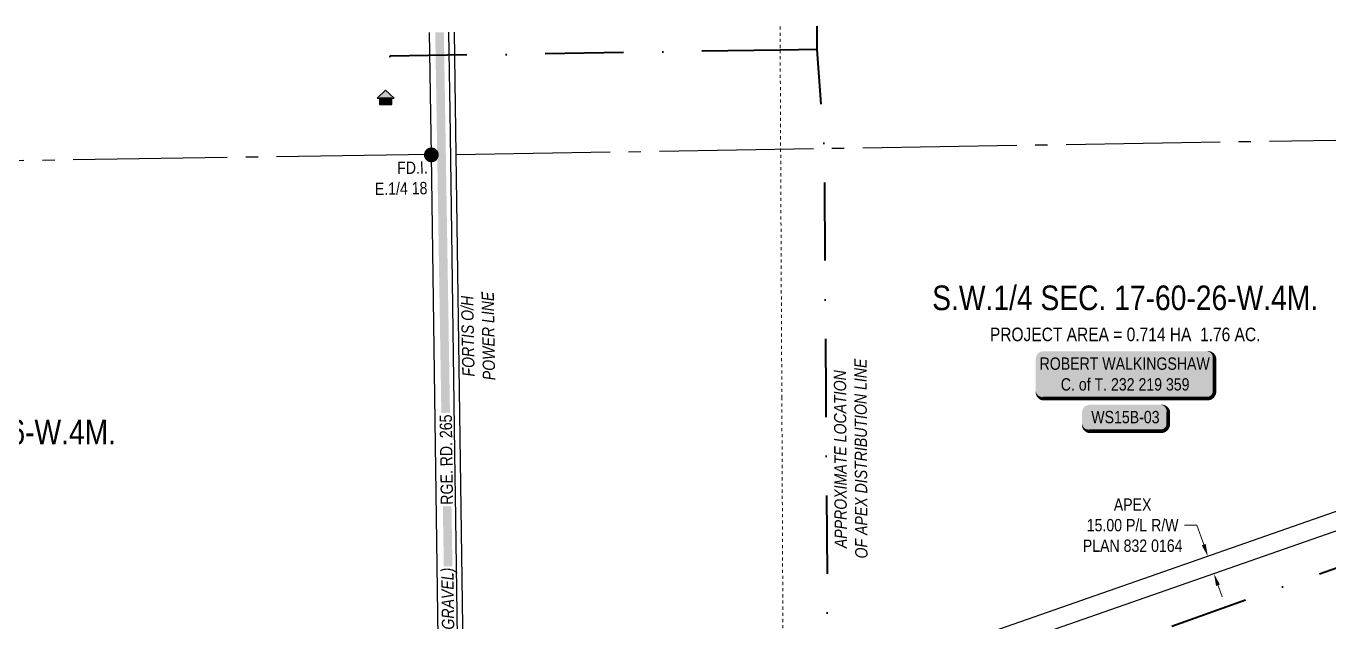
# Model space of a CAD drawing. Extents: x 72365 to 80261, y 6000112 to 6008999.
# Drawn here: x 72996 to 74053, y 6002304 to 6002788 of the extents above; entities that cross this region are included whole.
import ezdxf
from ezdxf.enums import TextEntityAlignment as Align

# ---------------------------------------------------------------- set-up
doc = ezdxf.new("R2010")
doc.units = 0
doc.header["$LTSCALE"] = 5
doc.header["$PDSIZE"] = 2.5
for name, pattern in [('DASHDOT', [25.4, 12.7, -6.35, 0, -6.35]), ('foc-ABD', [1, 0.5, -0.5]), ('foc-QUARTERLINE', [33, 25, -3, 2, -3])]:
    doc.linetypes.add(name, pattern=pattern)
doc.layers.get('Defpoints').update_dxf_attribs({"color": 9})
for name, color, linetype in [('AS-OWNER', 7, 'Continuous'), ('AS-POWER', 104, 'foc-POWER'), ('AS-POWER-T', 104, 'Continuous'), ('AS-RESIDENCE', 14, 'Continuous'), ('AS-ROADS', 254, 'Continuous'), ('C-RW', 13, 'Continuous'), ('C-SYMBOL', 7, 'Continuous'), ('L-AREAREQUIRED', 7, 'Continuous'), ('L-MON', 1, 'Continuous'), ('L-MON-T', 1, 'Continuous'), ('L-QSEC', 8, 'foc-QUARTERLINE'), ('L-ROAD-T', 7, 'Continuous'), ('L-SEC', 7, 'Continuous'), ('P-APEX RECON-LINE LIST', 240, 'Continuous')]:
    doc.layers.add(name, color=color, linetype=linetype)
for name, color, linetype, lineweight in [('AS-RECON EXISTING', 151, 'DASHDOT', 40), ('C-RW-T', 13, 'Continuous', 9), ('EXISTING PIPE ABD', 113, 'foc-ABD', 13), ('T-TEXT', 48, 'Continuous', 18)]:
    doc.layers.add(name, color=color, linetype=linetype, lineweight=lineweight)
doc.layers.add('AS-RECON EXISTING-T', color=7, linetype='Continuous', true_color=0x7abdff)
doc.styles.add('1.8', font='ARIALN.TTF', dxfattribs={"height": 2})
doc.styles.add('100L', font='ARIALN.TTF', dxfattribs={"height": 2})
doc.styles.add('175L', font='ARIALN.TTF', dxfattribs={"height": 20})
doc.styles.add('80', font='ARIALN.TTF', dxfattribs={"height": 10})
doc.styles.add('80CG', font='ARIALN.TTF', dxfattribs={"height": 10})
doc.styles.add('80L', font='ARIALN.TTF', dxfattribs={"height": 10})
doc.styles.add('80LS', font='ARIALNI.TTF', dxfattribs={"height": 10})
doc.styles.add('foc-LtypeFont', font='ARIALN.TTF', dxfattribs={"height": 7.35})
doc.linetypes.add('foc-POWER', pattern='A,6,-1,["P",foc-LtypeFont,S=0.2,R=0,X=-0.625,Y=-0.75],-1.24,4', length=12.24)
doc.dimstyles.new('Compass 5 000', dxfattribs={"dimscale": 5, "dimtxt": 9, "dimasz": 2, "dimexe": 0.2, "dimexo": 0.0625, "dimgap": 0.5, "dimtad": 0, "dimtih": 1, "dimtoh": 1, "dimzin": 0, "dimdsep": 46, "dimtxsty": '80CG', "dimcen": 0.1, "dimse1": 1, "dimse2": 1, "dimclrd": 256, "dimclrt": 256, "dimaunit": 1, "dimadec": 4, "dimazin": 0, "dimtfac": 0.06, "dimtofl": 0, "dimtmove": 0, "dimatfit": 1, "dimfxl": 0.2, "dimtolj": 1, "dimtzin": 0, "dimlwd": -1, "dimarcsym": 0})

# ---------------------------------------------------------------- blocks, each defined once
blk = doc.blocks.new('*D367')
at = {"layer": 'C-RW-T', "transparency": 16777216}
for p, q in [((73946.3, 6002382.9), (73936.3, 6002382.9)), ((73951.8, 6002367.2), (73946.3, 6002382.9)), ((73963.4, 6002334.1), (73966.7, 6002324.7))]:
    blk.add_line(p, q, dxfattribs=at)
for points in [[(73953.4, 6002367.7), (73950.2, 6002366.6), (73955.1, 6002357.7)], [(73964.9, 6002334.7), (73961.8, 6002333.6), (73960.1, 6002343.6)]]:
    blk.add_solid(points, dxfattribs=at)
at = {"layer": 'Defpoints', "color": 0, "transparency": 16777216}
for p in [(73951.1, 6002356.3), (73955.1, 6002357.7), (73956, 6002342.2)]:
    blk.add_point(p, dxfattribs=at)
at = {"layer": 'C-RW-T', "transparency": 16777216, "insert": (73894.1, 6002382.9), "char_height": 10, "attachment_point": 5, "style": '80CG'}
blk.add_mtext('\\A1;APEX\\P15.00 P/L R/W\\PPLAN 832 0164', dxfattribs=at)
blk = doc.blocks.new('res_occ')
for points in [[(0.1, 0.89), (-1.26, -0.37), (1.46, -0.37)], [(-0.9, -1.43), (1.1, -1.43), (1.1, -0.37), (-0.9, -0.37)]]:
    blk.add_hatch(color=14).paths.add_polyline_path(points)
at = {"color": 14}
for points in [[(0.1, 0.89), (-1.26, -0.37), (1.46, -0.37)], [(-0.9, -1.43), (1.1, -1.43), (1.1, -0.37), (-0.9, -0.37)]]:
    blk.add_lwpolyline(points, close=True, dxfattribs=at)
blk = doc.blocks.new('fdia')
at = {"color": 255, "const_width": 1}
blk.add_lwpolyline([(-0.5, 0, 1), (0.5, 0, 1)], format="xyb", close=True, dxfattribs=at)
blk = doc.blocks.new('Fdiaa')
blk.add_blockref('fdia', (0, 0))
blk = doc.blocks.new('fdib')
at = {"color": 1, "const_width": 1.6}
blk.add_lwpolyline([(-0.4, 0, 1), (0.4, 0, 1)], format="xyb", close=True, dxfattribs=at)
at = {"color": 1}
blk.add_circle((0, 0), 0.8, dxfattribs=at)
blk = doc.blocks.new('Fdibb')
blk.add_blockref('fdib', (0, 0))
blk = doc.blocks.new('fdicc')
for name in ['Fdibb', 'Fdiaa']:
    blk.add_blockref(name, (0, 0))
blk = doc.blocks.new('FDI')
blk.add_blockref('fdicc', (0, 0))
blk = doc.blocks.new('*U395')
h = blk.add_hatch(color=59)
edge = h.paths.add_edge_path()
edge.add_line((-66.5, -20), (66.5, -20))
edge.add_arc((66.5, -14), 6, 270, 360)
edge.add_line((72.5, -14), (72.5, 12.5))
edge.add_arc((66.5, 12.5), 6, 0, 90)
edge.add_line((66.5, 18.5), (-66.5, 18.5))
edge.add_arc((-66.5, 12.5), 6, 90, 180)
edge.add_line((-72.5, 12.5), (-72.5, -14))
edge.add_arc((-66.5, -14), 6, 180, 270)
at = {"color": 1, "flags": 128}
blk.add_lwpolyline([(-66.5, -20, 3, 3, 0), (66.5, -20, 3, 3, 0.414214), (72.5, -14, 3, 3, 0), (72.5, 12.5, 3, 0, 0.414214), (66.5, 18.5, 0, 0, 0), (-66.5, 18.5, 0, 0, 0.414214), (-72.5, 12.5, 0, 0, 0), (-72.5, -14, 0, 3, 0.414214)], format="xyseb", close=True, dxfattribs=at)
blk.add_lwpolyline([(-46.3, -15.6, 0, 7.5, 0), (0, 0, 0, 0, 0)], format="xyseb", dxfattribs=at)
at = {"color": 1, "style": '80'}
blk.add_attdef('ENTER_TEXT_001', (-36, -5), '', height=10, dxfattribs=at)
blk = doc.blocks.new('*U408')
at = {"true_color": 0xffffa8}
h = blk.add_hatch(color=51, dxfattribs=at)
edge = h.paths.add_edge_path()
edge.add_line((-29, -11.5), (29, -11.5))
edge.add_arc((29, -5.5), 6, 270, 360)
edge.add_line((35, -5.5), (35, 4))
edge.add_arc((29, 4), 6, 0, 90)
edge.add_line((29, 10), (-29, 10))
edge.add_arc((-29, 4), 6, 90, 180)
edge.add_line((-35, 4), (-35, -5.5))
edge.add_arc((-29, -5.5), 6, 180, 270)
at = {"color": 240, "flags": 128}
blk.add_lwpolyline([(-29, -11.5, 3, 3, 0), (29, -11.5, 3, 3, 0.414214), (35, -5.5, 3, 3, 0), (35, 4, 3, 0, 0.414214), (29, 10, 0, 0, 0), (-29, 10, 0, 0, 0.414214), (-35, 4, 0, 0, 0), (-35, -5.5, 0, 3, 0.414214)], format="xyseb", close=True, dxfattribs=at)
for points in [[(-21.4, -2.1, 0, 10, 0), (0, 0, 5, 5, 0)], [(21, -3.7, 0, 10, 0), (0, 0, 5, 5, 0)]]:
    blk.add_lwpolyline(points, format="xyseb", dxfattribs=at)
at = {"color": 4, "style": '80'}
blk.add_attdef('OTHER_001', (-14.7, -5), '', height=10, dxfattribs=at)

msp = doc.modelspace()

# ---------------------------------------------------------------- linework, layer by layer
at = {"layer": 'AS-POWER', "flags": 128}
msp.add_lwpolyline([(73356.867, 6001759.885), (73356.834, 6001765.076), (73355.055, 6001878.791), (73355.039, 6001879.825), (73353.884, 6001954.83), (73353.11, 6002005.063), (73349.358, 6002029.829), (73348.664, 6002084.194), (73348.342, 6002109.907), (73346.266, 6002291.857), (73344.638, 6002407.374), (73344.425, 6002422.512), (73340.245, 6002719.174), (73339.344, 6002783.143)], dxfattribs=at)
at = {"layer": 'AS-RECON EXISTING', "flags": 128}
for points in [[(73637.877, 6002788.16), (73637.978, 6002769), (73643.795, 6002688.011), (73645.141, 6002487.294), (73646.723, 6002251.372), (73647.08, 6002198.1), (73648.719, 6001953.599), (73648.769, 6001938.212), (73649.108, 6001922.458), (73647.775, 6001910.571), (73647.789, 6001883.836), (73648.589, 6001764.525)], [(73608.095, 6002768.645), (73291.311, 6002763.718), (73291.622, 6002743.739)], [(73637.978, 6002769.109), (73608.095, 6002768.645)]]:
    msp.add_lwpolyline(points, dxfattribs=at)
at = {"layer": 'AS-ROADS', "const_width": 7, "flags": 128}
msp.add_lwpolyline([(73345.805, 6001759.71), (73340.358, 6002243.287), (73331.708, 6002783.012)], dxfattribs=at)
at = {"layer": 'C-RW', "flags": 128}
msp.add_lwpolyline([(74963.47, 6002694.509), (74157.985, 6002412.807), (73385.937, 6002142.8), (73352.887, 6002135.327), (73352.671, 6002150.644), (73381.796, 6002157.229), (74157.748, 6002428.601), (74963.211, 6002710.298)], close=True, dxfattribs=at)
at = {"layer": 'EXISTING PIPE ABD', "flags": 128}
for points in [[(73608.004, 6002787.775), (73608.095, 6002768.645)], [(73608.095, 6002768.645), (73609.439, 6002486.827)], [(73609.439, 6002486.827), (73610.563, 6002251.201)]]:
    msp.add_lwpolyline(points, dxfattribs=at)
at = {"layer": 'L-QSEC', "flags": 128}
for points in [[(73345.157, 6002683.876), (74963.197, 6002710.466)], [(73324.437, 6002683.851), (72519, 6002671.762)]]:
    msp.add_lwpolyline(points, dxfattribs=at)
at = {"layer": 'L-SEC', "flags": 128}
for points in [[(73325.056, 6002683.546), (73323.643, 6002782.873)], [(73345.157, 6002683.832), (73343.743, 6002783.219)]]:
    msp.add_lwpolyline(points, dxfattribs=at)

# ---------------------------------------------------------------- block references
at = {"layer": 'AS-OWNER'}
ref = msp.add_blockref('*U395', (73888.046, 6002505.683), dxfattribs=at)
ref.add_attrib('ENTER_TEXT_001', 'ROBERT WALKINGSHAW', (73818.606, 6002509.102), dxfattribs={"layer": '0', "color": 1, "height": 10, "style": '80'})
ref.add_attrib('ENTER_TEXT_002', 'C. of T. 232 219 359', (73835.802, 6002492.258), dxfattribs={"layer": '0', "color": 1, "height": 10, "style": '80'})
at = {"layer": 'AS-RESIDENCE', "xscale": 4.99999999999994, "yscale": 4.99999999999994, "zscale": 4.99999999999994}
msp.add_blockref('res_occ', (73287.455, 6002731.577), dxfattribs=at)
at = {"layer": 'P-APEX RECON-LINE LIST'}
ref = msp.add_blockref('*U408', (73888.046, 6002470.687), dxfattribs=at)
ref.add_attrib('OTHER_001', 'WS15B-03', (73860.546, 6002465.684), dxfattribs={"layer": '0', "color": 4, "height": 10, "style": '80'})

# ---------------------------------------------------------------- texts
at = {"layer": 'AS-RECON EXISTING-T', "insert": (73652.359, 6002347.139), "char_height": 10, "attachment_point": 1, "rotation": 90.273274, "style": '100L'}
msp.add_mtext_dynamic_manual_height_columns('\\pi17.113;{\\fArial Narrow|b0|i1|c0|p34;APPROXIMATE LOCATION\\P\\pi8.655;OF APEX DISTRIBUTION LINE}', width=179.08357, gutter_width=50, heights=[0], dxfattribs=at)
at = {"layer": 'C-SYMBOL', "color": 3, "style": '175L'}
for s, height, p in [('S.W.1/4 SEC. 17-60-26-W.4M.', 20, (73888.046, 6002551.526)), ('S.E.1/4 SEC. 18-60-26-W.4M.', 19.98336, (72915.863, 6002442.561))]:
    msp.add_text(s, height=height, dxfattribs=at).set_placement(p, align=Align.BOTTOM_CENTER)
at = {"layer": 'L-AREAREQUIRED', "color": 5, "style": '100L'}
msp.add_text('PROJECT AREA = 0.714 HA  1.76 AC.', height=11, dxfattribs=at).set_placement((73888.046, 6002529.026), align=Align.BOTTOM_CENTER)

# ---------------------------------------------------------------- dimensions: what is measured, and where the dimension line sits
at = {"layer": 'C-RW-T'}
dim = msp.add_linear_dim(base=(73955.116, 6002357.735), p1=(73956.047, 6002342.184), p2=(73951.1, 6002356.33), angle=109.276152, text='APEX\\P15.00 P/L R/W\\PPLAN 832 0164', dimstyle='Compass 5 000', dxfattribs=at)
dim.commit()
dim.dimension.update_dxf_attribs({"geometry": '*D367', "text_midpoint": (73894.108, 6002382.86), "dimtype": 161})

# ---------------------------------------------------------------- next in the draw order: texts
at = {"layer": 'L-ROAD-T', "insert": (73332.225, 6002436.084), "char_height": 10, "width": 73.99175, "attachment_point": 2, "rotation": 90.812222, "style": '80L', "bg_fill": 3, "box_fill_scale": 1.1, "bg_fill_color": 256, "bg_fill_transparency": 0}
msp.add_mtext('RGE. RD. 265', dxfattribs=at)

# ---------------------------------------------------------------- next in the draw order: linework, layer by layer
at = {"layer": 'AS-RECON EXISTING', "flags": 128}
msp.add_lwpolyline([(72426.664, 6002141.273), (72527.359, 6002140.629), (73049.196, 6002132.145), (73201.404, 6002135.035), (73267.23, 6002134.48), (73306.487, 6002133.804), (73313.186, 6002132.286), (73319.526, 6002129.799), (73336.095, 6002132.339), (73357.043, 6002136.479), (73378.684, 6002140.257), (73610.859, 6002189.519), (73634.776, 6002198.018), (74139.016, 6002376.473), (74138.9, 6002404.884), (74138.867, 6002412.883), (74138.528, 6002495.539), (74137.827, 6002666.829), (74881.223, 6002677.435), (74917.664, 6002690.201), (74926.499, 6002681.218), (74932.106, 6002675.514), (74942.8, 6002664.642), (75014.398, 6002691.709), (75201.853, 6002694.578), (75209.852, 6002694.699), (75215, 6002694.777)], dxfattribs=at)
at = {"layer": 'L-SEC', "flags": 128}
for points in [[(73336.388, 6001879.46), (73325.056, 6002683.546)], [(73356.488, 6001879.785), (73345.157, 6002683.829)]]:
    msp.add_lwpolyline(points, dxfattribs=at)

# ---------------------------------------------------------------- next in the draw order: texts
at = {"layer": 'AS-POWER-T', "insert": (73350.202, 6002499.938), "char_height": 10, "attachment_point": 1, "rotation": 90.922134, "style": '100L', "bg_fill": 3, "box_fill_scale": 1.1, "bg_fill_color": 256, "bg_fill_transparency": 0}
msp.add_mtext_dynamic_manual_height_columns('\\pi3.58;{\\fArial Narrow|b0|i1|c0|p34;FORTIS O/H\\P\\pi0.32626;POWER LINE}', width=72.5352, gutter_width=50, heights=[0], dxfattribs=at)
at = {"layer": 'L-MON-T', "insert": (73270.647, 6002677.522), "char_height": 10, "attachment_point": 1, "rotation": 0.908737, "style": '1.8', "bg_fill": 3, "box_fill_scale": 1.1, "bg_fill_color": 256, "bg_fill_transparency": 0}
msp.add_mtext_dynamic_manual_height_columns('\\pi26.567;FD.I.\\P\\pi8.1902;E.1/4 18', width=49.44536, gutter_width=10, heights=[0], dxfattribs=at)
at = {"layer": 'T-TEXT', "insert": (73333.867, 6002283.46), "char_height": 10, "width": 130.0263, "attachment_point": 2, "rotation": 90.812222, "style": '80LS', "bg_fill": 3, "box_fill_scale": 1.1, "bg_fill_color": 256, "bg_fill_transparency": 0}
msp.add_mtext('(HIGH GRADE GRAVEL)', dxfattribs=at)

# ---------------------------------------------------------------- next in the draw order: block references
at = {"layer": 'L-MON', "color": 5, "xscale": 4.99999999999995, "yscale": 4.99999999999995, "zscale": 4.99999999999995}
msp.add_blockref('FDI', (73325.056, 6002683.546), dxfattribs=at)

doc.saveas('drawing.dxf')
